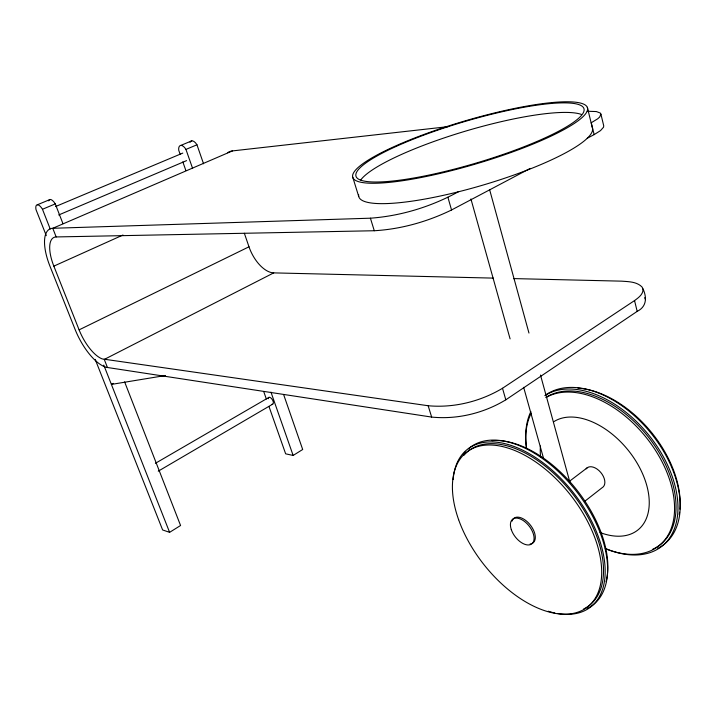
<?xml version="1.0" encoding="UTF-8"?>
<svg xmlns="http://www.w3.org/2000/svg" width="716" height="716" viewBox="0 0 716 716"><rect width="100%" height="100%" fill="white"/><g stroke="black" fill="none" stroke-linecap="round" stroke-linejoin="round"><path stroke-width="1.07" d="M587.201 111.257L596.347 111.553L600.241 113.021L600.921 114.139L599.65 117.057L597.69 118.811L591.246 122.758L594.137 134.617L587.254 138.251M584.533 501.46L602.111 487.73A12.485 7.751 50.7 0 0 600.742 472.426A12.485 7.751 50.7 0 0 586.162 468.828M569.059 481.591L587.657 467.467M447.867 126.678L232.449 150.915L52.769 228.288A41.322 16.602 63.8 0 0 49.905 266.057L75.099 329.432A40.329 16.137 62.5 0 0 107.445 367.496L431.65 417.079C457.273 419.683 483.864 413.168 505.809 399.814L637.177 311.379C647.345 306.376 647.013 296.272 642.118 287.107C636.945 281.648 628.594 281.674 621.604 281.155L513.444 278.587M458.759 191.548C431.685 206.53 401.3 215.955 370.414 218.192L52.769 228.288L56.17 236.942A32.023 12.861 63.8 0 0 53.843 266.137L79.109 329.861A31.262 12.503 62.5 0 0 102.299 358.931L428.159 405.739C453.863 408.102 480.436 401.524 502.507 388.269L634.546 300.577C638.314 297.802 643.451 294.321 642.977 289.004M95.21 359.405L162.63 529.956L169.602 532.337L180.575 525.508L124.611 381.879M268.947 406.402L285.648 453.828L293.139 455.448L302.689 449.496L283.67 394.677M158.245 471.182L272.563 404.227M155.39 463.315L269.046 397.326M594.137 134.617L600.536 130.598L603.543 127.197L603.722 125.792L600.921 114.139M56.17 236.942L374.28 230.74C401.041 229.174 427.47 221.7 451.536 209.985L530.216 168.403M113.361 383.382L111.392 384.411L165.45 375.515M493.378 278.112L273.718 272.885L104.285 359.432L107.445 367.496M79.109 329.861L248.989 246.805A28.461 14.982 63.6 0 0 271.534 272.617L273.718 272.885M53.843 266.137L122.955 235.027M58.73 214.97L186.599 160.617M55.588 206.53L182.795 153.09M50.174 199.46L37.375 204.776A8.261 3.285 64.8 0 1 42.468 209.269L55.266 203.908L62.972 223.687M180.226 154.495L178.74 150.279A7.661 3.804 66.3 0 1 180.79 145.42A7.661 3.804 66.3 0 1 185.945 149.411L196.963 144.793L203.55 163.776M180.772 145.429L191.79 140.846M644.668 297.695L645.528 299.628M46.298 235.654L36.015 209.654A8.261 3.285 64.8 0 1 37.384 204.776M42.468 209.269L50.227 229.013M103.784 365.088L169.602 532.337M182.822 161.87L185.793 170.301M263.748 391.643L266.343 399.018M185.945 149.411L192.604 168.403M270.961 392.126L293.139 455.448M244.353 233.273L248.989 246.805M370.414 218.192L374.28 230.74M428.159 405.739L431.65 417.079M352.728 177.121L358.734 196.542M447.885 197.195L451.536 209.985M502.507 388.269L505.809 399.814M470.922 198.959L510.096 338.883M523.656 387.32L543.542 458.356M489.681 189.865L528.963 333.056M540.49 375.041L570.025 482.7M634.546 300.577L637.177 311.379M587.353 107.302L592.284 127.573A121.765 23.923 -16.4 0 1 478.118 186.5A121.765 23.923 -16.4 0 1 358.644 194.636M190.026 142.332A7.616 3.84 66.5 0 1 196.963 144.793M463.932 455.269A98.092 55.615 52 0 1 572.943 494.192A98.092 55.615 52 0 1 583.585 609.021M492.017 440.671A97.806 55.794 51.9 0 1 575.512 488.33A97.806 55.794 51.9 0 1 606.076 581.696M512.029 521.123A15.591 8.798 52.1 0 1 529.518 524.049A15.591 8.798 52.1 0 1 531.576 543.668M530.869 543.865A15.591 8.798 52.1 0 1 530.126 543.972M468.353 448.914A99.891 56.841 52 0 1 577.445 492.662A99.891 56.841 52 0 1 589.59 607.275M588.803 607.732A99.891 56.841 52 0 1 587.183 608.573M463.225 454.714A99.891 56.841 52 0 1 465.266 452.065M453.139 479.568A100.061 56.734 52 0 1 523.002 450.346A100.061 56.734 52 0 1 603.149 553.164A100.061 56.734 52 0 1 557.522 613.487M554.784 612.959A100.061 56.734 52 0 1 552.94 612.529M552.018 612.296A100.061 56.734 52 0 1 548.286 611.231M268.258 398.731A3.893 1.88 59.7 0 1 270.424 397.64A3.893 1.88 59.7 0 1 273.226 401.739A3.893 1.88 59.7 0 1 272.026 404.254M360.766 179.967A118.57 22.384 -16.5 0 1 465.803 131.046A118.57 22.384 -16.5 0 1 581.383 114.444M48.715 200.874A8.207 3.338 64.9 0 1 55.266 203.908M227.554 152.723A37.563 19.824 65.3 0 1 232.449 150.915M546.066 397.478A93.402 58.291 50.7 0 1 667.446 473.688A93.402 58.291 50.7 0 1 605.28 548.635M526.358 447.625A93.402 58.291 50.7 0 1 531.245 413.15M546.048 397.353A93.304 58.345 50.7 0 1 653.52 443.938A93.304 58.345 50.7 0 1 652.652 549.297M553.898 421.643A68.611 42.584 50.8 0 1 643.29 475.415A68.611 42.584 50.8 0 1 600.044 532.516M540.643 457.229A68.611 42.584 50.8 0 1 540.464 445.987M577.884 388.135A93.035 58.479 50.6 0 1 679.923 509.201M679.591 512.226A93.035 58.479 50.6 0 1 679.251 514.446M544.84 395.599A95.488 59.714 50.7 0 1 670.409 471.638A95.488 59.714 50.7 0 1 605.96 548.725M526.564 447.93A95.488 59.714 50.7 0 1 530.869 411.566M546.38 394.516A95.344 59.795 50.6 0 1 655.91 439.606A95.344 59.795 50.6 0 1 657.852 548.384M458.634 519.727A98.208 55.535 52 0 0 587.066 607.338A98.208 55.535 52 0 0 535.416 461.766A98.208 55.535 52 0 0 458.634 519.727M511.287 529.589A15.6 8.789 52.1 0 0 531.585 544.017A15.6 8.789 52.1 0 0 523.861 520.971A15.6 8.789 52.1 0 0 511.287 529.589M411.539 178.4A118.874 21.534 -16.5 0 0 584.113 110.004A118.874 21.534 -16.5 0 0 414.358 138.743A118.874 21.534 -16.5 0 0 411.539 178.4M410.187 179.51A122.4 22.178 -16.5 0 0 587.621 109.074A122.4 22.178 -16.5 0 0 412.559 138.823A122.4 22.178 -16.5 0 0 410.187 179.51"/></g></svg>
